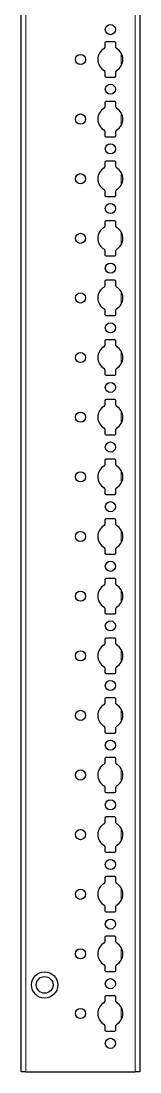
# Model space of a CAD drawing. Header units: millimetres. Extents: x -199 to 2580, y -1747 to 1507.
# Drawn here: x 2080.5 to 2130.2, y -851.8 to -411.2 of the extents above; entities that cross this region are included whole.
import ezdxf

# ---------------------------------------------------------------- set-up
doc = ezdxf.new("R2010")
doc.units = ezdxf.units.MM

msp = doc.modelspace()

# ---------------------------------------------------------------- linework, layer by layer
at = {"color": 7, "linetype": 'Continuous', "lineweight": 25}
for p, q in [((2080.47, -851.79), (2080.47, 47.21)), ((2130.17, 47.21), (2130.17, -851.79)), ((2115.52, -420.39), (2115.52, -422.27)), ((2119.62, -419.89), (2116.02, -419.89)), ((2120.12, -422.27), (2120.12, -420.39)), ((2115.52, -432.32), (2115.52, -434.19)), ((2116.02, -434.69), (2119.62, -434.69)), ((2120.12, -434.19), (2120.12, -432.32)), ((2119.62, -444.89), (2116.02, -444.89)), ((2115.52, -445.39), (2115.52, -447.27)), ((2120.12, -447.27), (2120.12, -445.39)), ((2115.52, -457.32), (2115.52, -459.19)), ((2120.12, -459.19), (2120.12, -457.32)), ((2116.02, -459.69), (2119.62, -459.69)), ((2115.52, -470.39), (2115.52, -472.27)), ((2119.62, -469.89), (2116.02, -469.89)), ((2120.12, -472.27), (2120.12, -470.39)), ((2115.52, -482.32), (2115.52, -484.19)), ((2120.12, -484.19), (2120.12, -482.32)), ((2116.02, -484.69), (2119.62, -484.69)), ((2115.52, -495.39), (2115.52, -497.27)), ((2119.62, -494.89), (2116.02, -494.89)), ((2120.12, -497.27), (2120.12, -495.39)), ((2115.52, -507.32), (2115.52, -509.19)), ((2116.02, -509.69), (2119.62, -509.69)), ((2120.12, -509.19), (2120.12, -507.32)), ((2119.62, -519.89), (2116.02, -519.89)), ((2115.52, -520.39), (2115.52, -522.27)), ((2120.12, -522.27), (2120.12, -520.39)), ((2115.52, -532.32), (2115.52, -534.19)), ((2120.12, -534.19), (2120.12, -532.32)), ((2116.02, -534.69), (2119.62, -534.69)), ((2115.52, -545.39), (2115.52, -547.27)), ((2119.62, -544.89), (2116.02, -544.89)), ((2120.12, -547.27), (2120.12, -545.39)), ((2115.52, -557.32), (2115.52, -559.19)), ((2120.12, -559.19), (2120.12, -557.32)), ((2116.02, -559.69), (2119.62, -559.69)), ((2115.52, -570.39), (2115.52, -572.27)), ((2119.62, -569.89), (2116.02, -569.89)), ((2120.12, -572.27), (2120.12, -570.39)), ((2115.52, -582.32), (2115.52, -584.19)), ((2116.02, -584.69), (2119.62, -584.69)), ((2120.12, -584.19), (2120.12, -582.32)), ((2115.52, -595.39), (2115.52, -597.27)), ((2119.62, -594.89), (2116.02, -594.89)), ((2120.12, -597.27), (2120.12, -595.39)), ((2115.52, -607.32), (2115.52, -609.19)), ((2120.12, -609.19), (2120.12, -607.32)), ((2116.02, -609.69), (2119.62, -609.69)), ((2115.52, -620.39), (2115.52, -622.27)), ((2119.62, -619.89), (2116.02, -619.89)), ((2120.12, -622.27), (2120.12, -620.39)), ((2115.52, -632.32), (2115.52, -634.19)), ((2120.12, -634.19), (2120.12, -632.32)), ((2116.02, -634.69), (2119.62, -634.69)), ((2115.52, -645.39), (2115.52, -647.27)), ((2119.62, -644.89), (2116.02, -644.89)), ((2120.12, -647.27), (2120.12, -645.39)), ((2115.52, -657.32), (2115.52, -659.19)), ((2116.02, -659.69), (2119.62, -659.69)), ((2120.12, -659.19), (2120.12, -657.32)), ((2115.52, -670.39), (2115.52, -672.27)), ((2119.62, -669.89), (2116.02, -669.89)), ((2120.12, -672.27), (2120.12, -670.39)), ((2115.52, -682.32), (2115.52, -684.19)), ((2120.12, -684.19), (2120.12, -682.32)), ((2116.02, -684.69), (2119.62, -684.69)), ((2115.52, -695.39), (2115.52, -697.27)), ((2119.62, -694.89), (2116.02, -694.89)), ((2120.12, -697.27), (2120.12, -695.39)), ((2115.52, -707.32), (2115.52, -709.19)), ((2120.12, -709.19), (2120.12, -707.32)), ((2116.02, -709.69), (2119.62, -709.69)), ((2115.52, -720.39), (2115.52, -722.27)), ((2119.62, -719.89), (2116.02, -719.89)), ((2120.12, -722.27), (2120.12, -720.39)), ((2115.52, -732.32), (2115.52, -734.19)), ((2116.02, -734.69), (2119.62, -734.69)), ((2120.12, -734.19), (2120.12, -732.32)), ((2115.52, -745.39), (2115.52, -747.27)), ((2119.62, -744.89), (2116.02, -744.89)), ((2120.12, -747.27), (2120.12, -745.39)), ((2115.52, -757.32), (2115.52, -759.19)), ((2120.12, -759.19), (2120.12, -757.32)), ((2116.02, -759.69), (2119.62, -759.69)), ((2115.52, -770.39), (2115.52, -772.27)), ((2119.62, -769.89), (2116.02, -769.89)), ((2120.12, -772.27), (2120.12, -770.39)), ((2115.52, -782.32), (2115.52, -784.19)), ((2120.12, -784.19), (2120.12, -782.32)), ((2116.02, -784.69), (2119.62, -784.69)), ((2115.52, -795.39), (2115.52, -797.27)), ((2119.62, -794.89), (2116.02, -794.89)), ((2120.12, -797.27), (2120.12, -795.39)), ((2115.52, -807.32), (2115.52, -809.19)), ((2116.02, -809.69), (2119.62, -809.69)), ((2120.12, -809.19), (2120.12, -807.32)), ((2115.52, -820.39), (2115.52, -822.27)), ((2119.62, -819.89), (2116.02, -819.89)), ((2120.12, -822.27), (2120.12, -820.39)), ((2115.52, -832.32), (2115.52, -834.19)), ((2120.12, -834.19), (2120.12, -832.32)), ((2116.02, -834.69), (2119.62, -834.69)), ((2082.47, -851.79), (2080.47, -851.79)), ((2082.47, -851.79), (2128.17, -851.79)), ((2130.17, -851.79), (2128.17, -851.79))]:
    msp.add_line(p, q, dxfattribs=at)
at = {"color": 8, "linetype": 'Continuous', "lineweight": 18}
for p, q in [((2082.47, 47.21), (2082.47, -851.79)), ((2128.17, -851.79), (2128.17, 47.21)), ((2122.32, -430), (2122.32, -424.59)), ((2122.32, -455), (2122.32, -449.59)), ((2122.32, -480), (2122.32, -474.59)), ((2122.32, -505), (2122.32, -499.59)), ((2122.32, -530), (2122.32, -524.59)), ((2122.32, -555), (2122.32, -549.59)), ((2122.32, -580), (2122.32, -574.59)), ((2122.32, -605), (2122.32, -599.59)), ((2122.32, -630), (2122.32, -624.59)), ((2122.32, -655), (2122.32, -649.59)), ((2122.32, -680), (2122.32, -674.59)), ((2122.32, -705), (2122.32, -699.59)), ((2122.32, -730), (2122.32, -724.59)), ((2122.32, -755), (2122.32, -749.59)), ((2122.32, -780), (2122.32, -774.59)), ((2122.32, -805), (2122.32, -799.59)), ((2122.32, -830), (2122.32, -824.59))]:
    msp.add_line(p, q, dxfattribs=at)
at = {"color": 7, "linetype": 'Continuous', "lineweight": 25}
for centre, radius in [((2117.82, -414.79), 2.12), ((2105.32, -427.29), 2.13), ((2117.82, -439.79), 2.12), ((2105.32, -452.29), 2.13), ((2117.82, -464.79), 2.12), ((2105.32, -477.29), 2.12), ((2117.82, -489.79), 2.12), ((2105.32, -502.29), 2.12), ((2117.82, -514.79), 2.12), ((2105.32, -527.29), 2.12), ((2117.82, -539.79), 2.12), ((2105.32, -552.29), 2.12), ((2117.82, -564.79), 2.12), ((2105.32, -577.29), 2.12), ((2117.82, -589.79), 2.12), ((2105.32, -602.29), 2.12), ((2117.82, -614.79), 2.12), ((2105.32, -627.29), 2.13), ((2117.82, -639.79), 2.12), ((2105.32, -652.29), 2.13), ((2117.82, -664.79), 2.12), ((2105.32, -677.29), 2.13), ((2117.82, -689.79), 2.12), ((2105.32, -702.29), 2.13), ((2117.82, -714.79), 2.12), ((2105.32, -727.29), 2.13), ((2117.82, -739.79), 2.12), ((2105.32, -752.29), 2.13), ((2117.82, -764.79), 2.12), ((2105.32, -777.29), 2.13), ((2117.82, -789.79), 2.12), ((2105.32, -802.29), 2.12), ((2090.32, -815.29), 5.5), ((2090.32, -815.29), 3.5), ((2117.82, -814.79), 2.12), ((2105.32, -827.29), 2.12), ((2117.82, -839.79), 2.12)]:
    msp.add_circle(centre, radius, dxfattribs=at)
for centre, radius, start, end in [((2117.82, -427.29), 5.25, 119.1407, 240.8593), ((2115.02, -422.27), 0.5, 299.1407, 0), ((2116.02, -420.39), 0.5, 90, 180), ((2119.62, -420.39), 0.5, 0, 90), ((2120.62, -422.27), 0.5, 180, 240.8593), ((2117.82, -427.29), 5.25, 299.1407, 60.8593), ((2115.02, -432.32), 0.5, 0, 60.8593), ((2116.02, -434.19), 0.5, 180, 270), ((2119.62, -434.19), 0.5, 270, 0), ((2120.62, -432.32), 0.5, 119.1407, 180), ((2116.02, -445.39), 0.5, 90, 180), ((2119.62, -445.39), 0.5, 0, 90), ((2117.82, -452.29), 5.25, 119.1407, 240.8593), ((2115.02, -447.27), 0.5, 299.1407, 0), ((2120.62, -447.27), 0.5, 180, 240.8593), ((2117.82, -452.29), 5.25, 299.1407, 60.8593), ((2115.02, -457.32), 0.5, 0, 60.8593), ((2120.62, -457.32), 0.5, 119.1407, 180), ((2116.02, -459.19), 0.5, 180, 270), ((2119.62, -459.19), 0.5, 270, 0), ((2116.02, -470.39), 0.5, 90, 180), ((2119.62, -470.39), 0.5, 0, 90), ((2117.82, -477.29), 5.25, 119.1407, 240.8593), ((2115.02, -472.27), 0.5, 299.1407, 0), ((2120.62, -472.27), 0.5, 180, 240.8593), ((2117.82, -477.29), 5.25, 299.1407, 60.8593), ((2115.02, -482.32), 0.5, 0, 60.8593), ((2116.02, -484.19), 0.5, 180, 270), ((2119.62, -484.19), 0.5, 270, 0), ((2120.62, -482.32), 0.5, 119.1407, 180), ((2117.82, -502.29), 5.25, 119.1407, 240.8593), ((2115.02, -497.27), 0.5, 299.1407, 0), ((2116.02, -495.39), 0.5, 90, 180), ((2119.62, -495.39), 0.5, 0, 90), ((2120.62, -497.27), 0.5, 180, 240.8593), ((2117.82, -502.29), 5.25, 299.1407, 60.8593), ((2115.02, -507.32), 0.5, 0, 60.8593), ((2116.02, -509.19), 0.5, 180, 270), ((2119.62, -509.19), 0.5, 270, 0), ((2120.62, -507.32), 0.5, 119.1407, 180), ((2116.02, -520.39), 0.5, 90, 180), ((2119.62, -520.39), 0.5, 0, 90), ((2117.82, -527.29), 5.25, 119.1407, 240.8593), ((2115.02, -522.27), 0.5, 299.1407, 0), ((2120.62, -522.27), 0.5, 180, 240.8593), ((2117.82, -527.29), 5.25, 299.1407, 60.8593), ((2115.02, -532.32), 0.5, 0, 60.8593), ((2120.62, -532.32), 0.5, 119.1407, 180), ((2116.02, -534.19), 0.5, 180, 270), ((2119.62, -534.19), 0.5, 270, 0), ((2116.02, -545.39), 0.5, 90, 180), ((2119.62, -545.39), 0.5, 0, 90), ((2117.82, -552.29), 5.25, 119.1407, 240.8593), ((2115.02, -547.27), 0.5, 299.1407, 0), ((2120.62, -547.27), 0.5, 180, 240.8593), ((2117.82, -552.29), 5.25, 299.1407, 60.8593), ((2115.02, -557.32), 0.5, 0, 60.8593), ((2116.02, -559.19), 0.5, 180, 270), ((2119.62, -559.19), 0.5, 270, 0), ((2120.62, -557.32), 0.5, 119.1407, 180), ((2117.82, -577.29), 5.25, 119.1407, 240.8593), ((2115.02, -572.27), 0.5, 299.1407, 0), ((2116.02, -570.39), 0.5, 90, 180), ((2119.62, -570.39), 0.5, 0, 90), ((2120.62, -572.27), 0.5, 180, 240.8593), ((2117.82, -577.29), 5.25, 299.1407, 60.8593), ((2115.02, -582.32), 0.5, 0, 60.8593), ((2116.02, -584.19), 0.5, 180, 270), ((2119.62, -584.19), 0.5, 270, 0), ((2120.62, -582.32), 0.5, 119.1407, 180), ((2117.82, -602.29), 5.25, 119.1407, 240.8593), ((2115.02, -597.27), 0.5, 299.1407, 0), ((2116.02, -595.39), 0.5, 90, 180), ((2119.62, -595.39), 0.5, 0, 90), ((2120.62, -597.27), 0.5, 180, 240.8593), ((2117.82, -602.29), 5.25, 299.1407, 60.8593), ((2115.02, -607.32), 0.5, 0, 60.8593), ((2120.62, -607.32), 0.5, 119.1407, 180), ((2116.02, -609.19), 0.5, 180, 270), ((2119.62, -609.19), 0.5, 270, 0), ((2116.02, -620.39), 0.5, 90, 180), ((2119.62, -620.39), 0.5, 0, 90), ((2117.82, -627.29), 5.25, 119.1407, 240.8593), ((2115.02, -622.27), 0.5, 299.1407, 0), ((2120.62, -622.27), 0.5, 180, 240.8593), ((2117.82, -627.29), 5.25, 299.1407, 60.8593), ((2115.02, -632.32), 0.5, 0, 60.8593), ((2116.02, -634.19), 0.5, 180, 270), ((2119.62, -634.19), 0.5, 270, 0), ((2120.62, -632.32), 0.5, 119.1407, 180), ((2115.02, -647.27), 0.5, 299.1407, 0), ((2116.02, -645.39), 0.5, 90, 180), ((2119.62, -645.39), 0.5, 0, 90), ((2120.62, -647.27), 0.5, 180, 240.8593), ((2117.82, -652.29), 5.25, 119.1407, 240.8593), ((2117.82, -652.29), 5.25, 299.1407, 60.8593), ((2115.02, -657.32), 0.5, 0, 60.8593), ((2116.02, -659.19), 0.5, 180, 270), ((2119.62, -659.19), 0.5, 270, 0), ((2120.62, -657.32), 0.5, 119.1407, 180), ((2117.82, -677.29), 5.25, 119.1407, 240.8593), ((2115.02, -672.27), 0.5, 299.1407, 0), ((2116.02, -670.39), 0.5, 90, 180), ((2119.62, -670.39), 0.5, 0, 90), ((2120.62, -672.27), 0.5, 180, 240.8593), ((2117.82, -677.29), 5.25, 299.1407, 60.8593), ((2115.02, -682.32), 0.5, 0, 60.8593), ((2120.62, -682.32), 0.5, 119.1407, 180), ((2116.02, -684.19), 0.5, 180, 270), ((2119.62, -684.19), 0.5, 270, 0), ((2116.02, -695.39), 0.5, 90, 180), ((2119.62, -695.39), 0.5, 0, 90), ((2117.82, -702.29), 5.25, 119.1407, 240.8593), ((2115.02, -697.27), 0.5, 299.1407, 0), ((2120.62, -697.27), 0.5, 180, 240.8593), ((2117.82, -702.29), 5.25, 299.1407, 60.8593), ((2115.02, -707.32), 0.5, 0, 60.8593), ((2116.02, -709.19), 0.5, 180, 270), ((2119.62, -709.19), 0.5, 270, 0), ((2120.62, -707.32), 0.5, 119.1407, 180), ((2115.02, -722.27), 0.5, 299.1407, 0), ((2116.02, -720.39), 0.5, 90, 180), ((2119.62, -720.39), 0.5, 0, 90), ((2120.62, -722.27), 0.5, 180, 240.8593), ((2117.82, -727.29), 5.25, 119.1407, 240.8593), ((2117.82, -727.29), 5.25, 299.1407, 60.8593), ((2115.02, -732.32), 0.5, 0, 60.8593), ((2116.02, -734.19), 0.5, 180, 270), ((2119.62, -734.19), 0.5, 270, 0), ((2120.62, -732.32), 0.5, 119.1407, 180), ((2117.82, -752.29), 5.25, 119.1407, 240.8593), ((2115.02, -747.27), 0.5, 299.1407, 0), ((2116.02, -745.39), 0.5, 90, 180), ((2119.62, -745.39), 0.5, 0, 90), ((2120.62, -747.27), 0.5, 180, 240.8593), ((2117.82, -752.29), 5.25, 299.1407, 60.8593), ((2115.02, -757.32), 0.5, 0, 60.8593), ((2120.62, -757.32), 0.5, 119.1407, 180), ((2116.02, -759.19), 0.5, 180, 270), ((2119.62, -759.19), 0.5, 270, 0), ((2116.02, -770.39), 0.5, 90, 180), ((2119.62, -770.39), 0.5, 0, 90), ((2117.82, -777.29), 5.25, 119.1407, 240.8593), ((2115.02, -772.27), 0.5, 299.1407, 0), ((2120.62, -772.27), 0.5, 180, 240.8593), ((2117.82, -777.29), 5.25, 299.1407, 60.8593), ((2115.02, -782.32), 0.5, 0, 60.8593), ((2116.02, -784.19), 0.5, 180, 270), ((2119.62, -784.19), 0.5, 270, 0), ((2120.62, -782.32), 0.5, 119.1407, 180), ((2115.02, -797.27), 0.5, 299.1407, 0), ((2116.02, -795.39), 0.5, 90, 180), ((2119.62, -795.39), 0.5, 0, 90), ((2120.62, -797.27), 0.5, 180, 240.8593), ((2117.82, -802.29), 5.25, 119.1407, 240.8593), ((2117.82, -802.29), 5.25, 299.1407, 60.8593), ((2115.02, -807.32), 0.5, 0, 60.8593), ((2116.02, -809.19), 0.5, 180, 270), ((2119.62, -809.19), 0.5, 270, 0), ((2120.62, -807.32), 0.5, 119.1407, 180), ((2117.82, -827.29), 5.25, 119.1407, 240.8593), ((2115.02, -822.27), 0.5, 299.1407, 0), ((2116.02, -820.39), 0.5, 90, 180), ((2119.62, -820.39), 0.5, 0, 90), ((2120.62, -822.27), 0.5, 180, 240.8593), ((2117.82, -827.29), 5.25, 299.1407, 60.8593), ((2115.02, -832.32), 0.5, 0, 60.8593), ((2120.62, -832.32), 0.5, 119.1407, 180), ((2116.02, -834.19), 0.5, 180, 270), ((2119.62, -834.19), 0.5, 270, 0)]:
    msp.add_arc(centre, radius, start, end, dxfattribs=at)

doc.saveas('drawing.dxf')
